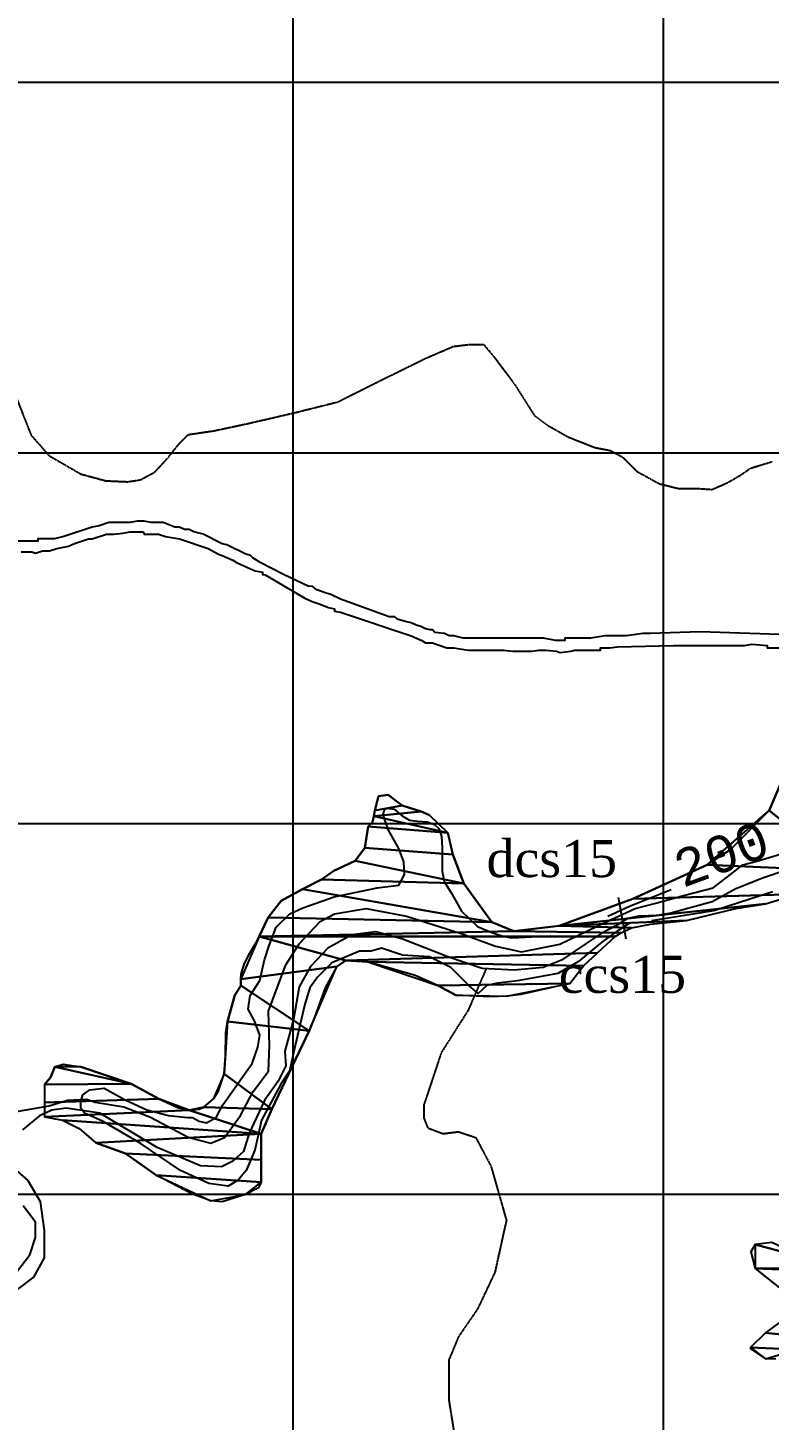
# Model space of a CAD drawing. Extents: x 19272750 to 38563660, y 1412748 to 2838873.
# Drawn here: x 19276285 to 19278286, y 1416390 to 1420147 of the extents above; entities that cross this region are included whole.
import ezdxf
from ezdxf.enums import TextEntityAlignment as Align

# ---------------------------------------------------------------- set-up
doc = ezdxf.new("R2010")
doc.units = 0
doc.header["$MEASUREMENT"] = 0
doc.linetypes.add('HIDDEN', pattern=[0.375, 0.25, -0.125])
for name, color, linetype in [('-1', 7, 'CONTINUOUS'), ('-41', 7, 'CONTINUOUS'), ('-5', 7, 'CONTINUOUS'), ('-51', 7, 'CONTINUOUS'), ('-52', 7, 'CONTINUOUS'), ('1', 7, 'CONTINUOUS'), ('41', 7, 'CONTINUOUS'), ('5', 7, 'CONTINUOUS'), ('50', 7, 'CONTINUOUS'), ('51', 7, 'CONTINUOUS'), ('52', 7, 'CONTINUOUS')]:
    doc.layers.add(name, color=color, linetype=linetype)
doc.styles.add('MONOTXT', font='MONOTXT', dxfattribs={"height": 0.2})
doc.styles.get("Standard").update_dxf_attribs({"font": 'VNTIME.TTF'})

msp = doc.modelspace()

# ---------------------------------------------------------------- linework, layer by layer
at = {"layer": '-1', "color": 7, "linetype": 'CONTINUOUS'}
for p, q in [((19277000, 1433000), (19277000, 1413000)), ((19278000, 1433000), (19278000, 1415000)), ((19272750, 1420000), (19282250, 1420000)), ((19272750, 1419000), (19282250, 1419000)), ((19272750, 1418000), (19282250, 1418000)), ((19272750, 1417000), (19282250, 1417000))]:
    msp.add_line(p, q, dxfattribs=at)
at = {"layer": '-1', "color": 30, "linetype": 'CONTINUOUS'}
for points in [[(19277910.1, 1417732), (19277875.4, 1417709.6), (19277834.6, 1417679.8), (19277803.6, 1417654.9), (19277771.4, 1417627.6), (19277715.6, 1417595.4), (19277606.9, 1417575.4), (19277552.3, 1417568.9), (19277523.4, 1417562.5), (19277500.2, 1417540.8), (19277475.6, 1417562.9), (19277426.3, 1417610.9), (19277369, 1417639.8), (19277296.6, 1417645), (19277239.6, 1417663.1), (19277211.2, 1417655.4), (19277180.1, 1417655.4), (19277105.1, 1417624.2), (19277066.3, 1417585.3), (19277045.6, 1417556.8), (19277032.6, 1417512.7), (19277006.7, 1417401.1), (19276991.1, 1417331.5), (19276967.8, 1417296.5), (19276916, 1417199), (19276897.9, 1417118.4), (19276874.5, 1417063.2), (19276852.5, 1417037.2), (19276825.3, 1417021.6), (19276773.5, 1417028.1), (19276697.1, 1417063.2), (19276588.3, 1417137.3), (19276488.6, 1417195.7), (19276438, 1417218.5), (19276427.7, 1417231.5), (19276427.7, 1417249.7), (19276432.9, 1417267.9), (19276452.3, 1417280.9), (19276491.1, 1417286.1), (19276549.4, 1417253.6), (19276606.4, 1417227.6), (19276664.7, 1417212), (19276716.5, 1417206.8), (19276729.5, 1417206.8), (19276747.6, 1417196.4), (19276767, 1417192.5), (19276792.9, 1417206.8), (19276811.1, 1417240.6), (19276839.6, 1417280.9), (19276869.4, 1417323.8), (19276890.1, 1417352.3), (19276905.6, 1417395.9), (19276910.8, 1417428.4), (19276896.6, 1417467.4), (19276879.7, 1417498.5), (19276884.9, 1417536.2), (19276910.8, 1417576.5), (19276923.8, 1417631.7), (19276936.7, 1417670.7), (19276954.9, 1417720.1), (19276992.4, 1417756.5), (19277027.4, 1417772.1), (19277111.6, 1417802), (19277228.2, 1417826), (19277286.4, 1417833.8), (19277302, 1417862.4), (19277299.4, 1417896.2), (19277286.4, 1417932.6), (19277257.9, 1417983.3), (19277243.7, 1418023.6), (19277246.3, 1418034.6), (19277254.1, 1418041.1), (19277273.5, 1418038.5), (19277295.5, 1418020.3), (19277314.9, 1418008.6), (19277337, 1418006), (19277362.9, 1418004.7), (19277382.3, 1417996.9), (19277393.9, 1417986.5), (19277401.7, 1417964.4), (19277403, 1417934.5), (19277403, 1417899.4), (19277403, 1417870.9), (19277408.2, 1417843.6), (19277428.9, 1417809.8), (19277455.4, 1417763), (19277498.7, 1417722.1), (19277537.2, 1417705.9), (19277566.9, 1417696), (19277591.7, 1417691.6), (19277697, 1417697.2)], [(19277850.6, 1417749.4), (19277908.9, 1417776.7), (19278021.7, 1417821.4)], [(19278295.5, 1417815.8), (19278233.6, 1417795.9), (19278136.9, 1417764.3), (19277968.4, 1417737)]]:
    msp.add_lwpolyline(points, dxfattribs=at)
at = {"layer": '-41', "color": 3, "linetype": 'CONTINUOUS'}
msp.add_line((19277878.6, 1417801.3), (19277899.4, 1417689), dxfattribs=at)
at = {"layer": '-5', "color": 7, "linetype": 'CONTINUOUS'}
for points in [[(19278341.2, 1418509.1), (19278100.1, 1418516.9), (19277964.6, 1418512.4), (19277945.2, 1418512.4), (19277919.7, 1418509.2), (19277900.6, 1418506.1), (19277843.1, 1418506.1), (19277804.9, 1418499.7), (19277734.7, 1418499.7), (19277734.7, 1418493.3), (19277709.1, 1418493.3), (19277677.2, 1418499.7), (19277460.3, 1418499.7), (19277434.8, 1418506.1), (19277422, 1418506.1), (19277409.2, 1418512.4), (19277383.8, 1418515.6), (19277377.3, 1418522), (19277370.9, 1418522), (19277358.2, 1418525.2), (19277345.4, 1418531.6), (19277332.7, 1418534.8), (19277319.9, 1418541.1), (19277307.2, 1418544.3), (19277284.9, 1418550.7), (19277275.2, 1418557.1), (19277259.8, 1418557.2), (19277128.5, 1418604.9), (19277103, 1418617.7), (19277090.2, 1418620.9), (19277064.7, 1418630.5), (19277051.9, 1418640.1), (19277043.5, 1418639), (19276975.3, 1418671.9), (19276911.6, 1418703.9), (19276892.4, 1418716.6), (19276886, 1418723), (19276873.2, 1418726.2), (19276822.2, 1418751.7), (19276809.4, 1418754.9), (19276758.4, 1418780.4), (19276732.9, 1418786.8), (19276720.1, 1418793.2), (19276707.4, 1418793.2), (19276694.6, 1418799.6), (19276681.8, 1418799.6), (19276649.9, 1418812.3), (19276618, 1418812.3), (19276598.9, 1418815.5), (19276579.7, 1418815.5), (19276560.6, 1418812.3), (19276503.2, 1418812.3), (19276477.7, 1418802.8), (19276458.5, 1418799.6), (19276381.9, 1418774), (19276356.4, 1418767.7), (19276311.8, 1418767.7), (19276311.7, 1418761.3), (19276228.8, 1418761.3)], [(19276267, 1418732.6), (19276295.8, 1418732.6), (19276305.4, 1418729.4), (19276324.5, 1418735.8), (19276343.6, 1418735.8), (19276362.8, 1418742.1), (19276394.6, 1418748.5), (19276410.9, 1418755), (19276448.9, 1418767.7), (19276458.5, 1418767.7), (19276496.8, 1418780.4), (19276516, 1418780.4), (19276541.4, 1418783.6), (19276560.6, 1418786.8), (19276595.7, 1418786.8), (19276598.9, 1418780.4), (19276637.2, 1418780.4), (19276656.3, 1418774.1), (19276694.6, 1418767.7), (19276771.2, 1418742.1), (19276799.9, 1418726.2), (19276809.4, 1418723), (19276838.1, 1418710.3), (19276847.8, 1418703.8), (19276876.4, 1418691.1), (19276892.4, 1418684.7), (19276898.8, 1418681.5), (19276917.9, 1418678.3), (19276917.9, 1418671.9), (19276925.9, 1418670.5), (19277032.6, 1418608.2), (19277051.9, 1418598.6), (19277070.9, 1418592.3), (19277096.5, 1418582.6), (19277112.5, 1418579.4), (19277112.6, 1418573.1), (19277128.5, 1418569.9), (19277319.7, 1418506.1), (19277348.6, 1418493.3), (19277358.2, 1418486.9), (19277377.4, 1418486.9), (19277415.6, 1418474.2), (19277434.8, 1418474.1), (19277473, 1418467.8), (19277568.8, 1418467.8), (19277594.2, 1418464.6), (19277645.4, 1418464.6), (19277664.4, 1418467.8), (19277683.7, 1418467.8), (19277712.3, 1418464.6), (19277721.9, 1418461.4), (19277750.6, 1418464.6), (19277760.2, 1418467.8), (19277830.4, 1418467.8), (19277830.4, 1418474.1), (19277855.9, 1418474.2), (19277876.4, 1418476.8), (19278028, 1418480.5), (19278219.6, 1418480.5), (19278238.8, 1418483.7), (19278280.2, 1418480.5), (19278280.2, 1418474.2), (19278487.6, 1418474.1)]]:
    msp.add_lwpolyline(points, dxfattribs=at)
at = {"layer": '-51', "color": 4, "linetype": 'HIDDEN'}
for points in [[(19276254.6, 1419146.7), (19276293.4, 1419048), (19276342.6, 1418992.1), (19276428.1, 1418942.8), (19276495.4, 1418924.6), (19276554.9, 1418922), (19276588.6, 1418927.2), (19276627.4, 1418948), (19276661.1, 1418984.4), (19276692.2, 1419023.3), (19276718.1, 1419049.3), (19276788, 1419059.7), (19276873.4, 1419077.9), (19277008.1, 1419109.1), (19277122, 1419137.6), (19277233.3, 1419193.5), (19277360.2, 1419255.8), (19277432.7, 1419287), (19277474.1, 1419292.2), (19277515.5, 1419292.2), (19277541.4, 1419261), (19277598.4, 1419185.7), (19277652.7, 1419099.9), (19277683.8, 1419076.6), (19277743.4, 1419042.8), (19277815.9, 1419014.2), (19277857.3, 1419006.4), (19277890.9, 1418988.2), (19277929.8, 1418949.3), (19277989.3, 1418916.8), (19278041.1, 1418903.8), (19278092.9, 1418903.8), (19278131.7, 1418901.2), (19278173.2, 1418919.4), (19278209.4, 1418940.2), (19278235.3, 1418958.4), (19278269, 1418968.8), (19278294.9, 1418976.6)], [(19277521.3, 1417606.6), (19277473.1, 1417495.4), (19277400.6, 1417381.2), (19277354, 1417240.9), (19277354, 1417204.5), (19277364.3, 1417178.6), (19277405.7, 1417163), (19277447.2, 1417168.2), (19277493.8, 1417152.6), (19277535.2, 1417074.6), (19277576.6, 1416929.2), (19277545.5, 1416788.9), (19277498.9, 1416690.2), (19277447.2, 1416614.9), (19277421.3, 1416552.6), (19277421.3, 1416443.5), (19277447.2, 1416282.4)]]:
    msp.add_lwpolyline(points, dxfattribs=at)
at = {"layer": '-51', "color": 4, "linetype": 'CONTINUOUS'}
for points in [[(19276253.8, 1417222.6), (19276342.7, 1417238.2), (19276392.2, 1417253.1), (19276444.3, 1417255.6), (19276466.6, 1417248.1), (19276543.6, 1417235.6), (19276616, 1417207.1), (19276719.5, 1417152.5), (19276779.1, 1417137), (19276815.3, 1417152.5), (19276859.3, 1417212.2), (19276892.9, 1417277.1), (19276934.3, 1417331.7), (19276936.9, 1417400.4), (19276934.3, 1417493.9), (19276957.6, 1417556.2), (19276980.9, 1417618.5), (19277017.1, 1417675.6), (19277074, 1417735.3), (19277112.8, 1417756.1), (19277198.2, 1417770.4), (19277306.9, 1417749.6), (19277454.4, 1417702.9), (19277547.5, 1417669.1), (19277617.4, 1417653.6), (19277720.9, 1417674.3), (19277845.7, 1417734.5), (19277923.8, 1417770.5), (19277979.6, 1417784.7), (19278054.7, 1417805.4), (19278134.9, 1417826.2), (19278181.5, 1417862.6), (19278215.1, 1417888.5), (19278256.5, 1417898.9), (19278316, 1417917.1)], [(19278337.6, 1417875.4), (19278270.7, 1417853.1), (19278196.4, 1417823.3), (19278132, 1417788.5), (19278020.4, 1417758), (19277983.3, 1417751.8), (19277933.7, 1417749.4), (19277903.9, 1417743.2), (19277874.2, 1417724.5), (19277832.1, 1417703.4), (19277792.4, 1417676.1), (19277725.5, 1417630.7), (19277676, 1417610.9), (19277597.9, 1417604), (19277511.3, 1417608.7), (19277418.2, 1417639.8), (19277294, 1417689.1), (19277224.1, 1417707.2)], [(19277224.1, 1417707.2), (19277159.4, 1417699.4), (19277094.7, 1417663.1), (19277048.1, 1417613.9), (19277017.1, 1417559.4), (19277001.6, 1417471.2), (19276978.3, 1417385.6), (19276980.9, 1417345.9), (19276960.2, 1417304.4), (19276923.9, 1417252.5), (19276903.2, 1417208.4), (19276882.6, 1417164.2), (19276867, 1417114.9), (19276838.6, 1417088.9), (19276807.5, 1417073.4), (19276750.6, 1417076), (19276634.1, 1417125.3), (19276478.9, 1417218.7), (19276431.9, 1417225.8), (19276388.3, 1417231.7), (19276349.5, 1417226.5), (19276315.9, 1417210.9), (19276270.8, 1417173.6)], [(19276248.6, 1417068.2), (19276284.8, 1417037), (19276318.5, 1416979.9), (19276328.8, 1416902), (19276328.8, 1416828), (19276300.4, 1416776.1), (19276256.4, 1416742.4)], [(19276256.4, 1416791.7), (19276290, 1416835.8), (19276305.5, 1416882.6), (19276305.5, 1416924.1), (19276271.9, 1416968.2)]]:
    msp.add_lwpolyline(points, dxfattribs=at)
at = {"layer": '-52', "color": 4, "linetype": 'CONTINUOUS'}
for points in [[(19276933.2, 1417745.8), (19276968.5, 1417790.9), (19277026.2, 1417823), (19277077.5, 1417848.7), (19277111, 1417872.4), (19277168.2, 1417898.9), (19277194.6, 1417934.2), (19277203.4, 1417991.6), (19277215.5, 1418003.1), (19277218.7, 1418019.2), (19277221.9, 1418035.2), (19277231.5, 1418073.8)], [(19277747.8, 1417568), (19277785, 1417615.8), (19277822.2, 1417650.6), (19277870.5, 1417694.7), (19277886.6, 1417704.7), (19277913.9, 1417718.3), (19277965.9, 1417728.3), (19278062.6, 1417738.2), (19278196.4, 1417770.5), (19278275.7, 1417783.5), (19278361.3, 1417809.1), (19278496.3, 1417875.4), (19278556.4, 1417938.8), (19278598.1, 1418004.7), (19278629.9, 1418035.7)], [(19276859.4, 1417562.5), (19276859.4, 1417579.5), (19276860.6, 1417593.3), (19276868.6, 1417619.7), (19276881.4, 1417645.2), (19276900.9, 1417678.5), (19276909.6, 1417695.3), (19276933.2, 1417745.8)], [(19277440, 1417536.8), (19277391.9, 1417562.5), (19277330.8, 1417589.5), (19277202.6, 1417626.8), (19277143, 1417630), (19277119.2, 1417614), (19277087.6, 1417556.6), (19277059.5, 1417478.9), (19277043.8, 1417440.6), (19276943.5, 1417229.2), (19276914.6, 1417162.6), (19276914.6, 1417092.2), (19276914.6, 1417031.9), (19276907.4, 1417017.2), (19276872, 1416999.2), (19276809.5, 1416979.3), (19276779.2, 1416981.6), (19276729, 1416999.8), (19276631.6, 1417051.2), (19276548.2, 1417109.1), (19276468, 1417138)], [(19277747.8, 1417568), (19277691.3, 1417555.1), (19277615.9, 1417538.6), (19277578, 1417533.6), (19277532.2, 1417532.4), (19277440, 1417536.8)], [(19276330.1, 1417295.6), (19276346.1, 1417314.9), (19276357.8, 1417343), (19276380.4, 1417350.9), (19276428.1, 1417343), (19276563.5, 1417297.7), (19276638.1, 1417257), (19276691.9, 1417233.1), (19276720.1, 1417226.8), (19276747.2, 1417229), (19276759.9, 1417234.5), (19276786.5, 1417258.2), (19276799.2, 1417278.7), (19276814.5, 1417324.5), (19276818.4, 1417372), (19276819, 1417435.2), (19276824.1, 1417466), (19276843.4, 1417536.8)], [(19276330.1, 1417295.6), (19276330.1, 1417247.4), (19276330.1, 1417208.8), (19276378.2, 1417199.1), (19276423.1, 1417176.6), (19276468, 1417138)], [(19278293.4, 1416869.4), (19278248.4, 1416864.3), (19278236.2, 1416844.5), (19278248.4, 1416799), (19278318.4, 1416743.8)], [(19278331, 1416665.9), (19278275.9, 1416625.8), (19278235.8, 1416585.6), (19278275.9, 1416555.4), (19278304.3, 1416556)]]:
    msp.add_lwpolyline(points, dxfattribs=at)
at = {"layer": '1', "color": 7, "linetype": 'CONTINUOUS'}
for p, q in [((19277000, 1433000), (19277000, 1413000)), ((19278000, 1433000), (19278000, 1415000)), ((19272750, 1420000), (19282250, 1420000)), ((19272750, 1419000), (19282250, 1419000)), ((19272750, 1418000), (19282250, 1418000)), ((19272750, 1417000), (19282250, 1417000))]:
    msp.add_line(p, q, dxfattribs=at)
at = {"layer": '1', "color": 30, "linetype": 'CONTINUOUS'}
for points in [[(19277910.1, 1417732), (19277875.4, 1417709.6), (19277834.6, 1417679.8), (19277803.6, 1417654.9), (19277771.4, 1417627.6), (19277715.6, 1417595.4), (19277606.9, 1417575.4), (19277552.3, 1417568.9), (19277523.4, 1417562.5), (19277500.2, 1417540.8), (19277475.6, 1417562.9), (19277426.3, 1417610.9), (19277369, 1417639.8), (19277296.6, 1417645), (19277239.6, 1417663.1), (19277211.2, 1417655.4), (19277180.1, 1417655.4), (19277105.1, 1417624.2), (19277066.3, 1417585.3), (19277045.6, 1417556.8), (19277032.6, 1417512.7), (19277006.7, 1417401.1), (19276991.1, 1417331.5), (19276967.8, 1417296.5), (19276916, 1417199), (19276897.9, 1417118.4), (19276874.5, 1417063.2), (19276852.5, 1417037.2), (19276825.3, 1417021.6), (19276773.5, 1417028.1), (19276697.1, 1417063.2), (19276588.3, 1417137.3), (19276488.6, 1417195.7), (19276438, 1417218.5), (19276427.7, 1417231.5), (19276427.7, 1417249.7), (19276432.9, 1417267.9), (19276452.3, 1417280.9), (19276491.1, 1417286.1), (19276549.4, 1417253.6), (19276606.4, 1417227.6), (19276664.7, 1417212), (19276716.5, 1417206.8), (19276729.5, 1417206.8), (19276747.6, 1417196.4), (19276767, 1417192.5), (19276792.9, 1417206.8), (19276811.1, 1417240.6), (19276839.6, 1417280.9), (19276869.4, 1417323.8), (19276890.1, 1417352.3), (19276905.6, 1417395.9), (19276910.8, 1417428.4), (19276896.6, 1417467.4), (19276879.7, 1417498.5), (19276884.9, 1417536.2), (19276910.8, 1417576.5), (19276923.8, 1417631.7), (19276936.7, 1417670.7), (19276954.9, 1417720.1), (19276992.4, 1417756.5), (19277027.4, 1417772.1), (19277111.6, 1417802), (19277228.2, 1417826), (19277286.4, 1417833.8), (19277302, 1417862.4), (19277299.4, 1417896.2), (19277286.4, 1417932.6), (19277257.9, 1417983.3), (19277243.7, 1418023.6), (19277246.3, 1418034.6), (19277254.1, 1418041.1), (19277273.5, 1418038.5), (19277295.5, 1418020.3), (19277314.9, 1418008.6), (19277337, 1418006), (19277362.9, 1418004.7), (19277382.3, 1417996.9), (19277393.9, 1417986.5), (19277401.7, 1417964.4), (19277403, 1417934.5), (19277403, 1417899.4), (19277403, 1417870.9), (19277408.2, 1417843.6), (19277428.9, 1417809.8), (19277455.4, 1417763), (19277498.7, 1417722.1), (19277537.2, 1417705.9), (19277566.9, 1417696), (19277591.7, 1417691.6), (19277697, 1417697.2)], [(19277850.6, 1417749.4), (19277908.9, 1417776.7), (19278021.7, 1417821.4)], [(19278295.5, 1417815.8), (19278233.6, 1417795.9), (19278136.9, 1417764.3), (19277968.4, 1417737)]]:
    msp.add_lwpolyline(points, dxfattribs=at)
at = {"layer": '41', "color": 3, "linetype": 'CONTINUOUS'}
msp.add_line((19277878.6, 1417801.3), (19277899.4, 1417689), dxfattribs=at)
at = {"layer": '5', "color": 7, "linetype": 'CONTINUOUS'}
for points in [[(19278341.2, 1418509.1), (19278100.1, 1418516.9), (19277964.6, 1418512.4), (19277945.2, 1418512.4), (19277919.7, 1418509.2), (19277900.6, 1418506.1), (19277843.1, 1418506.1), (19277804.9, 1418499.7), (19277734.7, 1418499.7), (19277734.7, 1418493.3), (19277709.1, 1418493.3), (19277677.2, 1418499.7), (19277460.3, 1418499.7), (19277434.8, 1418506.1), (19277422, 1418506.1), (19277409.2, 1418512.4), (19277383.8, 1418515.6), (19277377.3, 1418522), (19277370.9, 1418522), (19277358.2, 1418525.2), (19277345.4, 1418531.6), (19277332.7, 1418534.8), (19277319.9, 1418541.1), (19277307.2, 1418544.3), (19277284.9, 1418550.7), (19277275.2, 1418557.1), (19277259.8, 1418557.2), (19277128.5, 1418604.9), (19277103, 1418617.7), (19277090.2, 1418620.9), (19277064.7, 1418630.5), (19277051.9, 1418640.1), (19277043.5, 1418639), (19276975.3, 1418671.9), (19276911.6, 1418703.9), (19276892.4, 1418716.6), (19276886, 1418723), (19276873.2, 1418726.2), (19276822.2, 1418751.7), (19276809.4, 1418754.9), (19276758.4, 1418780.4), (19276732.9, 1418786.8), (19276720.1, 1418793.2), (19276707.4, 1418793.2), (19276694.6, 1418799.6), (19276681.8, 1418799.6), (19276649.9, 1418812.3), (19276618, 1418812.3), (19276598.9, 1418815.5), (19276579.7, 1418815.5), (19276560.6, 1418812.3), (19276503.2, 1418812.3), (19276477.7, 1418802.8), (19276458.5, 1418799.6), (19276381.9, 1418774), (19276356.4, 1418767.7), (19276311.8, 1418767.7), (19276311.7, 1418761.3), (19276228.8, 1418761.3)], [(19276267, 1418732.6), (19276295.8, 1418732.6), (19276305.4, 1418729.4), (19276324.5, 1418735.8), (19276343.6, 1418735.8), (19276362.8, 1418742.1), (19276394.6, 1418748.5), (19276410.9, 1418755), (19276448.9, 1418767.7), (19276458.5, 1418767.7), (19276496.8, 1418780.4), (19276516, 1418780.4), (19276541.4, 1418783.6), (19276560.6, 1418786.8), (19276595.7, 1418786.8), (19276598.9, 1418780.4), (19276637.2, 1418780.4), (19276656.3, 1418774.1), (19276694.6, 1418767.7), (19276771.2, 1418742.1), (19276799.9, 1418726.2), (19276809.4, 1418723), (19276838.1, 1418710.3), (19276847.8, 1418703.8), (19276876.4, 1418691.1), (19276892.4, 1418684.7), (19276898.8, 1418681.5), (19276917.9, 1418678.3), (19276917.9, 1418671.9), (19276925.9, 1418670.5), (19277032.6, 1418608.2), (19277051.9, 1418598.6), (19277070.9, 1418592.3), (19277096.5, 1418582.6), (19277112.5, 1418579.4), (19277112.6, 1418573.1), (19277128.5, 1418569.9), (19277319.7, 1418506.1), (19277348.6, 1418493.3), (19277358.2, 1418486.9), (19277377.4, 1418486.9), (19277415.6, 1418474.2), (19277434.8, 1418474.1), (19277473, 1418467.8), (19277568.8, 1418467.8), (19277594.2, 1418464.6), (19277645.4, 1418464.6), (19277664.4, 1418467.8), (19277683.7, 1418467.8), (19277712.3, 1418464.6), (19277721.9, 1418461.4), (19277750.6, 1418464.6), (19277760.2, 1418467.8), (19277830.4, 1418467.8), (19277830.4, 1418474.1), (19277855.9, 1418474.2), (19277876.4, 1418476.8), (19278028, 1418480.5), (19278219.6, 1418480.5), (19278238.8, 1418483.7), (19278280.2, 1418480.5), (19278280.2, 1418474.2), (19278487.6, 1418474.1)]]:
    msp.add_lwpolyline(points, dxfattribs=at)
at = {"layer": '51', "color": 4, "linetype": 'HIDDEN'}
for points in [[(19276254.6, 1419146.7), (19276293.4, 1419048), (19276342.6, 1418992.1), (19276428.1, 1418942.8), (19276495.4, 1418924.6), (19276554.9, 1418922), (19276588.6, 1418927.2), (19276627.4, 1418948), (19276661.1, 1418984.4), (19276692.2, 1419023.3), (19276718.1, 1419049.3), (19276788, 1419059.7), (19276873.4, 1419077.9), (19277008.1, 1419109.1), (19277122, 1419137.6), (19277233.3, 1419193.5), (19277360.2, 1419255.8), (19277432.7, 1419287), (19277474.1, 1419292.2), (19277515.5, 1419292.2), (19277541.4, 1419261), (19277598.4, 1419185.7), (19277652.7, 1419099.9), (19277683.8, 1419076.6), (19277743.4, 1419042.8), (19277815.9, 1419014.2), (19277857.3, 1419006.4), (19277890.9, 1418988.2), (19277929.8, 1418949.3), (19277989.3, 1418916.8), (19278041.1, 1418903.8), (19278092.9, 1418903.8), (19278131.7, 1418901.2), (19278173.2, 1418919.4), (19278209.4, 1418940.2), (19278235.3, 1418958.4), (19278269, 1418968.8), (19278294.9, 1418976.6)], [(19277521.3, 1417606.6), (19277473.1, 1417495.4), (19277400.6, 1417381.2), (19277354, 1417240.9), (19277354, 1417204.5), (19277364.3, 1417178.6), (19277405.7, 1417163), (19277447.2, 1417168.2), (19277493.8, 1417152.6), (19277535.2, 1417074.6), (19277576.6, 1416929.2), (19277545.5, 1416788.9), (19277498.9, 1416690.2), (19277447.2, 1416614.9), (19277421.3, 1416552.6), (19277421.3, 1416443.5), (19277447.2, 1416282.4)]]:
    msp.add_lwpolyline(points, dxfattribs=at)
at = {"layer": '51', "color": 4, "linetype": 'CONTINUOUS'}
for points in [[(19276253.8, 1417222.6), (19276342.7, 1417238.2), (19276392.2, 1417253.1), (19276444.3, 1417255.6), (19276466.6, 1417248.1), (19276543.6, 1417235.6), (19276616, 1417207.1), (19276719.5, 1417152.5), (19276779.1, 1417137), (19276815.3, 1417152.5), (19276859.3, 1417212.2), (19276892.9, 1417277.1), (19276934.3, 1417331.7), (19276936.9, 1417400.4), (19276934.3, 1417493.9), (19276957.6, 1417556.2), (19276980.9, 1417618.5), (19277017.1, 1417675.6), (19277074, 1417735.3), (19277112.8, 1417756.1), (19277198.2, 1417770.4), (19277306.9, 1417749.6), (19277454.4, 1417702.9), (19277547.5, 1417669.1), (19277617.4, 1417653.6), (19277720.9, 1417674.3), (19277845.7, 1417734.5), (19277923.8, 1417770.5), (19277979.6, 1417784.7), (19278054.7, 1417805.4), (19278134.9, 1417826.2), (19278181.5, 1417862.6), (19278215.1, 1417888.5), (19278256.5, 1417898.9), (19278316, 1417917.1)], [(19278337.6, 1417875.4), (19278270.7, 1417853.1), (19278196.4, 1417823.3), (19278132, 1417788.5), (19278020.4, 1417758), (19277983.3, 1417751.8), (19277933.7, 1417749.4), (19277903.9, 1417743.2), (19277874.2, 1417724.5), (19277832.1, 1417703.4), (19277792.4, 1417676.1), (19277725.5, 1417630.7), (19277676, 1417610.9), (19277597.9, 1417604), (19277511.3, 1417608.7), (19277418.2, 1417639.8), (19277294, 1417689.1), (19277224.1, 1417707.2)], [(19277224.1, 1417707.2), (19277159.4, 1417699.4), (19277094.7, 1417663.1), (19277048.1, 1417613.9), (19277017.1, 1417559.4), (19277001.6, 1417471.2), (19276978.3, 1417385.6), (19276980.9, 1417345.9), (19276960.2, 1417304.4), (19276923.9, 1417252.5), (19276903.2, 1417208.4), (19276882.6, 1417164.2), (19276867, 1417114.9), (19276838.6, 1417088.9), (19276807.5, 1417073.4), (19276750.6, 1417076), (19276634.1, 1417125.3), (19276478.9, 1417218.7), (19276431.9, 1417225.8), (19276388.3, 1417231.7), (19276349.5, 1417226.5), (19276315.9, 1417210.9), (19276270.8, 1417173.6)], [(19276248.6, 1417068.2), (19276284.8, 1417037), (19276318.5, 1416979.9), (19276328.8, 1416902), (19276328.8, 1416828), (19276300.4, 1416776.1), (19276256.4, 1416742.4)], [(19276256.4, 1416791.7), (19276290, 1416835.8), (19276305.5, 1416882.6), (19276305.5, 1416924.1), (19276271.9, 1416968.2)]]:
    msp.add_lwpolyline(points, dxfattribs=at)
at = {"layer": '52', "color": 4, "linetype": 'CONTINUOUS'}
for points in [[(19277231.5, 1418073.8), (19277257.2, 1418077.1), (19277295.7, 1418048.1), (19277347, 1418032), (19277369.5, 1418022.4), (19277418.8, 1417974.6), (19277431.8, 1417915.8), (19277461.6, 1417837.6), (19277537.2, 1417733.2), (19277596.3, 1417709.4), (19277719.3, 1417723.3), (19277917.6, 1417796.6), (19278118.3, 1417888.5), (19278285.6, 1418034.5), (19278330.2, 1418138.8)], [(19276933.2, 1417745.8), (19276968.5, 1417790.9), (19277026.2, 1417823), (19277077.5, 1417848.7), (19277111, 1417872.4), (19277168.2, 1417898.9), (19277194.6, 1417934.2), (19277203.4, 1417991.6), (19277215.5, 1418003.1), (19277218.7, 1418019.2), (19277221.9, 1418035.2), (19277231.5, 1418073.8)], [(19277747.8, 1417568), (19277785, 1417615.8), (19277822.2, 1417650.6), (19277870.5, 1417694.7), (19277886.6, 1417704.7), (19277913.9, 1417718.3), (19277965.9, 1417728.3), (19278062.6, 1417738.2), (19278196.4, 1417770.5), (19278275.7, 1417783.5), (19278361.3, 1417809.1), (19278496.3, 1417875.4), (19278556.4, 1417938.8), (19278598.1, 1418004.7), (19278629.9, 1418035.7)], [(19276859.4, 1417562.5), (19276859.4, 1417579.5), (19276860.6, 1417593.3), (19276868.6, 1417619.7), (19276881.4, 1417645.2), (19276900.9, 1417678.5), (19276909.6, 1417695.3), (19276933.2, 1417745.8)], [(19277440, 1417536.8), (19277391.9, 1417562.5), (19277330.8, 1417589.5), (19277202.6, 1417626.8), (19277143, 1417630), (19277119.2, 1417614), (19277087.6, 1417556.6), (19277059.5, 1417478.9), (19277043.8, 1417440.6), (19276943.5, 1417229.2), (19276914.6, 1417162.6), (19276914.6, 1417092.2), (19276914.6, 1417031.9), (19276907.4, 1417017.2), (19276872, 1416999.2), (19276809.5, 1416979.3), (19276779.2, 1416981.6), (19276729, 1416999.8), (19276631.6, 1417051.2), (19276548.2, 1417109.1), (19276468, 1417138)], [(19277747.8, 1417568), (19277691.3, 1417555.1), (19277615.9, 1417538.6), (19277578, 1417533.6), (19277532.2, 1417532.4), (19277440, 1417536.8)], [(19276330.1, 1417295.6), (19276346.1, 1417314.9), (19276357.8, 1417343), (19276380.4, 1417350.9), (19276428.1, 1417343), (19276563.5, 1417297.7), (19276638.1, 1417257), (19276691.9, 1417233.1), (19276720.1, 1417226.8), (19276747.2, 1417229), (19276759.9, 1417234.5), (19276786.5, 1417258.2), (19276799.2, 1417278.7), (19276814.5, 1417324.5), (19276818.4, 1417372), (19276819, 1417435.2), (19276824.1, 1417466), (19276843.4, 1417536.8)], [(19276330.1, 1417295.6), (19276330.1, 1417247.4), (19276330.1, 1417208.8), (19276378.2, 1417199.1), (19276423.1, 1417176.6), (19276468, 1417138)], [(19278293.4, 1416869.4), (19278248.4, 1416864.3), (19278236.2, 1416844.5), (19278248.4, 1416799), (19278318.4, 1416743.8)], [(19278331, 1416665.9), (19278275.9, 1416625.8), (19278235.8, 1416585.6), (19278275.9, 1416555.4), (19278304.3, 1416556)]]:
    msp.add_lwpolyline(points, dxfattribs=at)

# ---------------------------------------------------------------- texts
at = {"layer": '-1', "color": 30, "linetype": 'CONTINUOUS', "style": 'MONOTXT'}
msp.add_text('200', height=100, rotation=20.4314, dxfattribs=at).set_placement((19278156.8, 1417917.7), align=Align.MIDDLE)
at = {"layer": '-41', "color": 3, "linetype": 'CONTINUOUS'}
for s, p in [('dcs15', (19277699.2, 1417907.5)), ('ccs15', (19277889.8, 1417592.5))]:
    msp.add_text(s, height=100, dxfattribs=at).set_placement(p, align=Align.MIDDLE)
at = {"layer": '1', "color": 30, "linetype": 'CONTINUOUS', "style": 'MONOTXT'}
msp.add_text('200', height=100, rotation=20.4314, dxfattribs=at).set_placement((19278156.8, 1417917.7), align=Align.MIDDLE)
at = {"layer": '41', "color": 3, "linetype": 'CONTINUOUS'}
for s, p in [('dcs15', (19277699.2, 1417907.5)), ('ccs15', (19277889.8, 1417592.5))]:
    msp.add_text(s, height=100, dxfattribs=at).set_placement(p, align=Align.MIDDLE)

# ---------------------------------------------------------------- meshes
at = {"layer": '50', "color": 134, "linetype": 'CONTINUOUS'}
mesh = msp.add_polyface(dxfattribs=at)
corners = [(19276852.8, 1423634.6), (19276707.3, 1423639.6), (19276983.3, 1423493.7), (19276612, 1423584.3), (19276270.8, 1423564.1), (19276228.2, 1423395.5), (19276526.7, 1423599.4), (19276356.1, 1423659.8), (19279253.5, 1423603.2), (19278759.2, 1423751.4), (19278655.4, 1423760.9), (19278429.1, 1423874.3), (19279612.8, 1422968), (19276694.8, 1423043.1), (19276835.3, 1422831.8), (19279542.7, 1422837.4), (19279487.6, 1422770.9), (19278558.7, 1422829.2), (19279438, 1422751.1), (19278634, 1422733.6), (19278858.1, 1422721.2), (19279333.9, 1422686.5), (19278912.7, 1422637.2), (19279219.9, 1422656.6), (19279200.7, 1422628.5), (19278902.7, 1422457.9), (19279180.3, 1422537.4), (19279200.1, 1422438), (19278863, 1422338.6), (19279338.9, 1422298.9), (19278882.9, 1422125), (19278781.9, 1421955.6), (19275814.3, 1422023.9), (19275643.7, 1422049.1), (19278488.5, 1422814.1), (19276835.3, 1422721), (19278508.6, 1422572.5), (19277041, 1422670.7), (19277031, 1422610.2), (19277181.5, 1422519.7), (19277025.9, 1422519.7), (19278543.6, 1422422.1), (19278363.1, 1422502.1), (19278448.3, 1422351.1), (19278523.6, 1422346), (19278322.9, 1422502.1), (19277226.6, 1422439.1), (19278252.7, 1422416.5), (19277861.3, 1422431.6), (19278167.4, 1422315.8), (19277886.4, 1422341), (19278142.3, 1422200.1), (19277926.6, 1422139.7), (19278132.2, 1422039), (19278021.9, 1421998.7), (19277399.7, 1422421.5), (19277322, 1422363.6), (19277231.6, 1422328.4), (19277266.8, 1422288.1), (19277231.6, 1422283.1), (19277730.9, 1422325.9), (19277475, 1422396.4), (19277590.4, 1422270.5), (19274943.8, 1423028.1), (19274813.3, 1423048.2), (19274843.4, 1422932.4), (19274883.6, 1422877.1), (19274838.4, 1422821.7), (19274768.2, 1422862), (19274732.1, 1422825.6), (19274775.7, 1422758.8), (19274853.5, 1422695.9), (19274835.9, 1422582.6), (19274963.9, 1422519.7), (19275054.2, 1422388.9), (19274906.2, 1422482), (19275079.2, 1422202.6), (19274991.4, 1422331), (19275154.5, 1422142.2), (19274991.4, 1422195.1), (19275295, 1422112), (19274931.2, 1422119.6), (19274986.4, 1422079.3), (19278022.9, 1423816.9), (19277387.4, 1423802.2), (19278117.8, 1423779.8), (19277383.5, 1423757.2), (19278193.3, 1423742), (19277383.4, 1423756.2), (19277338.9, 1423598.2), (19279269.9, 1423548.1), (19277163.9, 1423448.4), (19279309.9, 1423437.6), (19277080.2, 1423432.6), (19279329.9, 1423372.3), (19279380, 1423286.9), (19276132.9, 1423259.6), (19279445.1, 1423231.7), (19275987.4, 1423179.1), (19279490.1, 1423111.1), (19275912.1, 1423138.8), (19279547.7, 1423093.6), (19276619.6, 1422992.8), (19275957.3, 1423018), (19276474.1, 1422987.8), (19275927.2, 1422892.2), (19276358.6, 1422801.6), (19275729, 1422763.8), (19276343.6, 1422710.9), (19275754.1, 1422708.5), (19276328.6, 1422620.4), (19275844.4, 1422638), (19276388.8, 1422519.7), (19275849.4, 1422572.6), (19276398.8, 1422464.3), (19275834.4, 1422492), (19276343.6, 1422393.9), (19275914.6, 1422416.5), (19276303.5, 1422283.1), (19275914.6, 1422371.2), (19275869.5, 1422260.5), (19276338.6, 1422162.3), (19275969.8, 1422180), (19276353.6, 1422026.4), (19276025, 1422074.3), (19276418.9, 1421900.6), (19275989.9, 1422018.9), (19275628.6, 1421948.4), (19275598.5, 1421767.2), (19275929.7, 1421777.3), (19275824.3, 1421742), (19275518.3, 1421616.2), (19275769.1, 1421636.3), (19276489.1, 1421679.1), (19276170.5, 1421747.1), (19276306, 1421696.7), (19276579.4, 1421583.5), (19276406.3, 1421591), (19276677.2, 1421570.9), (19276476.6, 1421510.5), (19276707.4, 1421520.6), (19276712.4, 1421460.2), (19276561.9, 1421460.2), (19276772.6, 1421389.7), (19276677.2, 1421414.9), (19276859.8, 1421325.8), (19276774.9, 1421297.5), (19275227.3, 1420906.5), (19274911.2, 1420846.1), (19275071.7, 1420836.1), (19274856, 1420750.5), (19274943.2, 1420642.3), (19274775.7, 1420629.7), (19274843.4, 1420556.7), (19274549.9, 1420534.1), (19274768.2, 1420511.4), (19274459.6, 1420408.2), (19274687.9, 1420365.4), (19274582.6, 1420300), (19274334.2, 1420201.9), (19274572.5, 1420199.3), (19274223.8, 1420066), (19274412, 1420048.3), (19274168.6, 1419970.3), (19274311.6, 1419962.8), (19274083.3, 1419879.7), (19274198.7, 1419824.4), (19274033.2, 1419769), (19275398.7, 1421994.5), (19275103.3, 1422084.2), (19275222.2, 1422013.9), (19275400.4, 1421991.2), (19275237.3, 1421908.2), (19275425.4, 1421890.6), (19275229.8, 1421805), (19275387.8, 1421757.2), (19275229.8, 1421804.9), (19275347.7, 1421651.5), (19275209.7, 1421613.7), (19275377.8, 1421596.1), (19275209.7, 1421612.4), (19275789.2, 1421596.1), (19275249.8, 1421482.8), (19275683.8, 1421560.9), (19275593.5, 1421404.9), (19275310.1, 1421346.9), (19275653.7, 1421284), (19275633.7, 1421117.9), (19275335.1, 1421211), (19275608.6, 1420982), (19275254.9, 1421090.2), (19275412.9, 1420992.1), (19275154.5, 1420994.6), (19276423.9, 1421804.9), (19277796.1, 1422421.5), (19276970.8, 1422700.9), (19279408.3, 1422731.2), (19279592.8, 1423043.3), (19278344.2, 1423751.4), (19276326, 1423584.3), (19275894.6, 1421978.6), (19276767.6, 1421565.9), (19277560.3, 1422341), (19277231.8, 1422282.2), (19277126.3, 1422489.5), (19277066.1, 1422434.1), (19277031, 1422610.3), (19276887.9, 1422674.9), (19276885.5, 1422675.7), (19276815.2, 1422992.8), (19276544.3, 1422987.8), (19276393.8, 1422907.2), (19276752.5, 1421596.1), (19276852.9, 1421268.9), (19276174.5, 1421746.1), (19275769.2, 1421636.5), (19275754.1, 1421560.9), (19275618.6, 1421525.6), (19275593.5, 1421404.8), (19275578.5, 1420911.6), (19275513.2, 1420956.9), (19274939.2, 1420638.4), (19274748.1, 1420456), (19274497.3, 1420123.8), (19274114.5, 1419736), (19274053.2, 1419740.7), (19274219.7, 1420060), (19274650.3, 1420569.3), (19275249.8, 1421482.8), (19275164.9, 1422062.1), (19274876.1, 1422023.9), (19274845.9, 1422064.2), (19274733.1, 1422781.4), (19274733.1, 1422826.7), (19274813.2, 1423046.1), (19274833.4, 1423103.6), (19274883.6, 1423113.6), (19274938.8, 1422937.5), (19274853.5, 1422695.9), (19275628.6, 1421948.3), (19275703.9, 1422079.3), (19275874.5, 1422325.9), (19275796.7, 1422816.7), (19276238.2, 1423541.5), (19276416.3, 1423674.9), (19276777.6, 1423649.7), (19277923.8, 1423908), (19278476.2, 1423912.1), (19278570.6, 1423912.1), (19278881.8, 1423760.9), (19278973.1, 1423790.6), (19279590.8, 1423046.9), (19279597.8, 1422912.7), (19279269.5, 1422671.6), (19279200.1, 1422626.8), (19279259.6, 1422348.6), (19279385.3, 1422260.8), (19278782, 1421955.9), (19278827.1, 1422051.6), (19278862.7, 1422336), (19278703.1, 1422702.4), (19278699.2, 1422703.4), (19278463.4, 1422728.6), (19278543.7, 1422421.5), (19278452, 1422346.3), (19278398.2, 1422436.6), (19278117.2, 1421913.2), (19277670.7, 1422260.5)]
mesh.append_faces([[corners[k] for k in face] for face in [(1, 0, 245), (7, 6, 244), (9, 8, 250, 249), (11, 10, 248, 247), (20, 19, 261, 260), (31, 30, 258, 257), (33, 32, 240), (39, 40, 205, 204), (44, 43, 264), (53, 54, 266), (58, 59, 203), (60, 62, 267), (64, 63, 236, 235), (82, 81, 231, 230), (84, 83, 246), (102, 104, 210), (145, 146, 213), (166, 167, 225, 224), (189, 191, 220, 219), (195, 35, 208, 207), (138, 201, 212)]], dxfattribs={"vtx0": -1, "color": 134})
mesh.append_faces([[corners[k] for k in face] for face in [(2, 5, 93), (12, 14, 15, 252), (21, 22, 23, 253), (24, 25, 26, 254), (27, 28, 29, 255), (29, 30, 31, 256), (34, 35, 36, 262), (41, 43, 44, 263), (63, 65, 66, 237), (71, 72, 73, 238), (101, 13, 197, 251), (104, 105, 106, 211), (130, 131, 132, 215), (151, 152, 153, 221), (155, 156, 157, 222), (160, 161, 162, 223), (181, 182, 183, 216), (183, 182, 184, 217), (184, 185, 186, 218)]], dxfattribs={"vtx0": -1, "vtx1": -1, "color": 134})
mesh.append_faces([[corners[k] for k in face] for face in [(15, 14, 17, 16), (18, 19, 20, 196), (45, 46, 48, 47), (92, 93, 5, 94), (99, 100, 13, 101), (125, 128, 129, 193)]], dxfattribs={"vtx0": -1, "vtx1": -1, "vtx2": -1, "color": 134})
mesh.append_faces([[corners[k] for k in face] for face in [(2, 3, 199, 4), (8, 9, 198, 87), (36, 35, 195, 37), (46, 55, 194, 48), (80, 81, 82, 169), (138, 139, 140, 201)]], dxfattribs={"vtx0": -1, "vtx1": -1, "vtx3": -1, "color": 134})
mesh.append_faces([[corners[k] for k in face] for face in [(0, 1, 3, 2), (6, 7, 199, 3), (10, 11, 198, 9), (13, 12, 197), (16, 17, 19, 18), (22, 21, 196, 20), (23, 22, 25, 24), (26, 25, 28, 27), (32, 33, 127, 200), (35, 34, 17, 14), (46, 45, 42, 39), (47, 48, 50, 49), (49, 50, 52, 51), (51, 52, 54, 53), (55, 46, 57, 56), (56, 57, 59, 58), (61, 60, 194, 55), (66, 65, 68, 67), (67, 70, 72, 71), (73, 72, 75, 74), (74, 75, 77, 76), (76, 77, 79, 78), (78, 79, 81, 80), (83, 84, 86, 85), (85, 86, 88, 87), (8, 89, 91, 90), (90, 91, 93, 92), (94, 5, 96, 95), (95, 96, 98, 97), (97, 98, 100, 99), (13, 100, 103, 102), (106, 107, 109, 108), (108, 109, 111, 110), (110, 111, 113, 112), (112, 113, 115, 114), (114, 115, 117, 116), (116, 117, 119, 118), (118, 120, 122, 121), (121, 122, 124, 123), (123, 124, 126, 125), (129, 128, 131, 130), (132, 131, 179, 181), (134, 133, 193, 129), (133, 135, 137, 136), (136, 137, 139, 138), (140, 139, 142, 141), (141, 142, 144, 143), (143, 144, 146, 145), (147, 148, 150, 149), (148, 147, 191, 192), (149, 150, 152, 151), (153, 154, 156, 155), (157, 156, 159, 158), (158, 159, 161, 160), (162, 163, 165, 164), (164, 165, 167, 166), (169, 168, 80), (168, 170, 172, 171), (171, 172, 174, 173), (173, 174, 176, 175), (175, 176, 178, 177), (177, 178, 180, 179), (186, 185, 188, 187), (187, 188, 190, 189)]], dxfattribs={"vtx0": -1, "vtx2": -1, "color": 134})
mesh.append_faces([[corners[k] for k in face] for face in [(36, 38, 40, 39), (42, 41, 36, 39), (87, 88, 89, 8), (102, 103, 105, 104), (125, 126, 200, 127), (179, 180, 182, 181), (189, 190, 192, 191)]], dxfattribs={"vtx0": -1, "vtx2": -1, "vtx3": -1, "color": 134})
mesh.append_faces([[corners[k] for k in face] for face in [(2, 4, 243, 5), (12, 13, 209, 14), (29, 28, 259, 30), (36, 37, 206, 38), (41, 42, 265, 43), (60, 61, 202, 62), (63, 64, 234, 65), (67, 68, 233, 69), (67, 69, 232, 70), (106, 105, 242, 107), (118, 119, 241, 120), (125, 127, 239, 128), (133, 134, 214, 135), (153, 152, 227, 154), (162, 161, 226, 163), (168, 169, 229, 170), (184, 182, 228, 185)]], dxfattribs={"vtx0": -1, "vtx3": -1, "color": 134})
mesh = msp.add_polyface(dxfattribs=at)
corners = [(19279718, 1418317.7), (19279131.8, 1418354.5), (19278568.8, 1416979.9), (19278458.6, 1416939.7), (19280253.1, 1418124.1), (19279797.3, 1418352.5), (19280094.7, 1418203.4), (19278629.9, 1418035.7), (19278440.9, 1418255.2), (19278753.2, 1418097.5), (19280005.1, 1418129.1), (19278691.6, 1418062.2), (19278603.5, 1417973.9), (19278490.2, 1417872.4), (19279087.8, 1418093.1), (19278810.4, 1418097.5), (19278999.8, 1418084.3), (19278894.1, 1418084.3), (19280000.5, 1418123.9), (19279321.2, 1418093.1), (19279906.4, 1418049.4), (19279431.2, 1418088.7), (19279925.8, 1417898.6), (19279510.5, 1418018.1), (19279528.1, 1417921), (19279860.5, 1417878.5), (19279528.1, 1417872.4), (19279830.4, 1417838.2), (19279497.3, 1417797.4), (19279830.4, 1417737.5), (19279497.3, 1417753.2), (19279790.2, 1417636.8), (19279519.3, 1417709.1), (19279760.1, 1417546.1), (19279545.7, 1417607.6), (19279532.5, 1417519.3), (19279750.1, 1417450.4), (19279539.8, 1417409), (19279795.2, 1417405.1), (19279535.1, 1417336.5), (19280018.6, 1417347.2), (19280048.8, 1417261.5), (19279470, 1417326.4), (19279429.9, 1417286.2), (19280098.9, 1417231.3), (19279495, 1417256.1), (19280355, 1417226.3), (19279530.1, 1417215.9), (19280410.2, 1417170.9), (19279510, 1417145.6), (19278824.1, 1416969.8), (19278704, 1416989.9), (19279394.9, 1417135.6), (19279139.5, 1417170.7), (19280370, 1417125.6), (19279009.4, 1417045.1), (19280329.9, 1417045), (19278899.2, 1416939.7), (19279667.2, 1416984.5), (19279366, 1416924.1), (19278786.6, 1416836.7), (19278378.5, 1416829.2), (19278511.2, 1416771.4), (19278318.4, 1416743.8), (19278476.2, 1416711.1), (19278331, 1416731.2), (19278451.1, 1416650.9), (19278331, 1416665.9), (19278421.1, 1416610.7), (19278275.9, 1416625.8), (19278361, 1416580.6), (19278235.8, 1416585.6), (19278248.4, 1416864.3), (19278741.5, 1416801.6), (19278248.4, 1416799), (19278711.5, 1416746.3), (19278571.3, 1416786.5), (19278463.6, 1416904.5), (19279250.5, 1416898.9), (19278463.8, 1416901.1), (19278841.6, 1416841.7), (19279220.4, 1416813.3), (19278871.7, 1416791.5), (19279235.5, 1416712.6), (19278856.7, 1416691.1), (19279155.2, 1416632), (19280314.8, 1416954.3), (19279717.4, 1416914), (19280360, 1416893.9), (19279662.2, 1416823.4), (19280450.4, 1416833.5), (19280465.4, 1416752.9), (19279571.8, 1416682.4), (19280470.4, 1416621.9), (19279521.6, 1416611.9), (19280530.7, 1416516.2), (19279506.6, 1416556.5), (19280415.2, 1416491), (19280585.9, 1416470.9), (19280530.7, 1416380.2), (19280736.5, 1416365.1), (19280756.6, 1416294.6), (19280636.1, 1416269.4), (19280299.8, 1416521.2), (19279506.6, 1416470.9), (19280221.9, 1416423), (19280013.6, 1416430.6), (19280247, 1416332.4), (19280018.6, 1416360.1), (19280323.8, 1416242.2), (19279958.4, 1416249.3), (19280327.4, 1416201.4), (19279913.2, 1416133.4), (19280290.8, 1416076.8), (19280352.5, 1415934.5), (19279908.2, 1416052.8), (19279963.4, 1415942.1), (19280272.1, 1415848.9), (19279898.1, 1415770.8), (19280031.2, 1415773.4), (19279910.7, 1415692.8), (19279767.6, 1415614.7), (19279885.6, 1415566.9), (19279711.1, 1415547.7), (19279825.4, 1415511.5), (19279645.1, 1415434.3), (19280746.5, 1416501.1), (19280676.3, 1416526.3), (19279928.3, 1416435.6), (19279516.6, 1416420.5), (19279802.8, 1416385.2), (19279556.8, 1416380.2), (19279012.1, 1416005), (19278901.6, 1415979.8), (19279019.6, 1415403.2), (19278843.9, 1415372.9), (19278969.4, 1415342.7), (19278848.9, 1415252.1), (19278944.3, 1415186.6), (19278849.4, 1415249.3), (19278833.9, 1415649.9), (19278738.5, 1415649.9), (19279105, 1416642.1), (19278836.6, 1416615.7), (19279072.3, 1416594.2), (19278841.6, 1416555.4), (19278976.9, 1416312.2), (19278858.1, 1416530.1), (19278783.7, 1416324.8), (19278966.9, 1416191.3), (19278668.2, 1416224.1), (19279027.1, 1416105.7), (19278477.4, 1416113.3), (19279102.4, 1416080.5), (19278367, 1416032.7), (19279107.5, 1416060.4), (19278821.3, 1416040.2), (19278736, 1416010), (19278331.9, 1415916.9), (19278725.9, 1415838.8), (19278640.6, 1415728), (19278331.9, 1415826.2), (19278239, 1415763.3), (19278424.7, 1415692.8), (19278628.1, 1415680.2), (19278474.9, 1415561.8), (19278854, 1415609.6), (19279014.6, 1415503.9), (19278813.8, 1415408.2), (19278459.9, 1415375.5), (19278743.5, 1415211.8), (19278490, 1415274.8), (19278530.2, 1415118.6), (19278703.4, 1415101), (19278481.2, 1415000), (19278349.4, 1415294.9), (19279082.4, 1416040.2), (19279692.3, 1416375.2), (19278458.6, 1416859.3), (19279727.4, 1416984.5), (19280141.9, 1418376), (19278605.1, 1418339.4), (19278459.6, 1418269), (19279875.6, 1417354.7), (19279429.9, 1417286.2), (19278663.9, 1416949.7), (19280691.3, 1416435.6), (19278693.3, 1415629.8), (19279523.7, 1417960.7), (19279175.9, 1418093.1), (19278942.5, 1418079.9), (19278713.6, 1418075.4), (19278663, 1418045.2), (19278575.6, 1417912.7), (19278496.3, 1417875.4), (19278745.6, 1418359.5), (19279437.8, 1418389.7), (19279628.8, 1418367.4), (19279988.2, 1418403.4), (19280032.8, 1418398.4), (19280153.4, 1418376.9), (19280040.2, 1418173.6), (19279910.7, 1417873.4), (19279940.8, 1417369.8), (19280204.4, 1417231.3), (19280289.7, 1417231.3), (19280449.2, 1416835.9), (19280746.5, 1416536.3), (19280706.4, 1416244.2), (19280242, 1416493.5), (19280290.8, 1416142.9), (19280151.7, 1415818.7), (19279755.1, 1415461.1), (19279706.4, 1415424.8), (19279973.4, 1416007.5), (19279742.5, 1416365.1), (19279622, 1416375.2), (19279607, 1416914), (19279526.6, 1416853.6), (19279210.4, 1416616.9), (19279108.4, 1416061.8), (19278982, 1415934.5), (19278936.8, 1415914.4), (19278720.9, 1415929.5), (19278793.7, 1415655), (19278934.3, 1415569.4), (19278879.1, 1415156.4), (19278783.7, 1415383), (19278663.2, 1415000.3), (19278663.1, 1415000), (19278535.2, 1415214.3), (19278379.6, 1415249.6), (19278344.4, 1415748.1), (19278264.1, 1415813.6), (19278859, 1416450.7), (19278671.4, 1416721.2), (19278621.4, 1416751.3), (19278275.9, 1416555.4), (19278235.9, 1416582.7), (19278293.4, 1416869.4), (19278513.7, 1416999.9), (19278769.1, 1416989.9), (19279249.7, 1417180.8), (19279404.9, 1417341.5), (19279545.7, 1417554.6)]
mesh.append_faces([[corners[k] for k in face] for face in [(1, 0, 197, 196), (3, 2, 240), (11, 7, 192), (12, 13, 194, 193), (16, 17, 190), (51, 50, 241), (53, 52, 242), (58, 59, 218, 217), (70, 71, 238, 237), (72, 61, 239), (75, 76, 236, 235), (83, 85, 219), (101, 102, 208), (124, 125, 213, 212), (127, 126, 207), (132, 133, 222, 221), (138, 139, 226), (141, 140, 224), (173, 174, 229, 228), (171, 175, 231), (177, 131, 216), (22, 25, 202), (5, 180, 199, 198), (181, 1, 195), (183, 40, 203), (184, 42, 243), (44, 46, 205, 204)]], dxfattribs={"vtx0": -1, "color": 134})
mesh.append_faces([[corners[k] for k in face] for face in [(6, 9, 10, 201), (9, 7, 11, 191), (60, 61, 73), (77, 59, 3), (88, 89, 90, 206), (103, 104, 105, 209), (104, 103, 96), (111, 112, 113, 210), (117, 118, 119, 211), (129, 128, 104), (130, 131, 177, 215), (143, 142, 84), (153, 154, 155, 220), (157, 158, 159, 223), (166, 165, 167, 225), (168, 169, 170, 227)]], dxfattribs={"vtx0": -1, "vtx1": -1, "color": 134})
mesh.append_faces([[corners[k] for k in face] for face in [(2, 3, 57, 185), (19, 18, 15), (38, 39, 40, 183), (73, 74, 76, 75), (155, 154, 156, 176), (164, 165, 166, 187)]], dxfattribs={"vtx0": -1, "vtx1": -1, "vtx2": -1, "color": 134})
mesh.append_faces([[corners[k] for k in face] for face in [(8, 7, 9, 6), (58, 57, 3, 59)]], dxfattribs={"vtx0": -1, "vtx1": -1, "vtx2": -1, "vtx3": -1, "color": 134})
mesh.append_faces([[corners[k] for k in face] for face in [(0, 1, 181, 182), (6, 0, 182, 8), (41, 42, 184, 43), (56, 57, 58, 179), (83, 84, 142, 85), (95, 96, 103, 97), (98, 99, 100, 186), (105, 104, 128, 106)]], dxfattribs={"vtx0": -1, "vtx1": -1, "vtx3": -1, "color": 134})
mesh.append_faces([[corners[k] for k in face] for face in [(4, 5, 0, 6), (7, 8, 13, 12), (10, 9, 15, 18), (14, 15, 17, 16), (18, 19, 21, 20), (20, 21, 23, 22), (25, 26, 28, 27), (27, 28, 30, 29), (29, 30, 32, 31), (31, 32, 34, 33), (33, 35, 37, 36), (36, 37, 39, 38), (40, 39, 42, 41), (41, 43, 45, 44), (46, 47, 49, 48), (48, 49, 52, 54), (50, 51, 185, 57), (54, 55, 57, 56), (61, 60, 80, 178), (62, 63, 65, 64), (63, 62, 76, 74), (64, 65, 67, 66), (66, 67, 69, 68), (68, 69, 71, 70), (59, 77, 79, 78), (78, 80, 82, 81), (81, 82, 84, 83), (86, 87, 89, 88), (87, 86, 56, 179), (90, 89, 92, 91), (91, 92, 94, 93), (93, 94, 96, 95), (95, 97, 99, 98), (100, 99, 102, 101), (105, 106, 108, 107), (107, 108, 110, 109), (109, 110, 112, 111), (113, 112, 115, 114), (114, 116, 118, 117), (119, 118, 121, 120), (120, 121, 123, 122), (122, 123, 125, 124), (126, 127, 98, 186), (128, 129, 131, 130), (133, 132, 176, 156), (134, 135, 137, 136), (135, 134, 167, 168), (136, 137, 139, 138), (140, 141, 187, 166), (142, 143, 145, 144), (144, 145, 147, 146), (146, 148, 150, 149), (149, 150, 152, 151), (151, 152, 154, 153), (156, 154, 158, 157), (159, 158, 161, 160), (160, 163, 165, 164), (170, 172, 174, 173)]], dxfattribs={"vtx0": -1, "vtx2": -1, "color": 134})
mesh.append_faces([[corners[k] for k in face] for face in [(22, 24, 26, 25), (44, 45, 47, 46), (52, 53, 55, 54), (61, 72, 74, 73), (78, 79, 178, 80), (167, 165, 169, 168), (170, 169, 175, 171)]], dxfattribs={"vtx0": -1, "vtx2": -1, "vtx3": -1, "color": 134})
mesh.append_faces([[corners[k] for k in face] for face in [(5, 4, 200, 180), (15, 14, 189, 19), (22, 23, 188, 24), (33, 34, 244, 35), (114, 115, 214, 116), (146, 147, 234, 148), (160, 161, 233, 162), (160, 162, 232, 163), (170, 171, 230, 172)]], dxfattribs={"vtx0": -1, "vtx3": -1, "color": 134})
mesh = msp.add_polyface(dxfattribs=at)
corners = [(19276563.5, 1417297.7), (19276357.8, 1417343), (19276330.1, 1417295.6), (19276638.1, 1417257), (19276330.1, 1417247.4), (19278490.2, 1417872.4), (19278285.6, 1418034.5), (19278118.3, 1417888.5), (19278361.3, 1417809.1), (19277917.6, 1417796.6), (19278275.7, 1417783.5), (19277719.3, 1417723.3), (19278062.6, 1417738.2), (19277913.9, 1417718.3), (19277295.7, 1418048.1), (19277221.9, 1418035.2), (19277347, 1418032), (19277218.7, 1418019.2), (19277418.8, 1417974.6), (19277203.4, 1417991.6), (19277431.8, 1417915.8), (19277194.6, 1417934.2), (19277461.6, 1417837.6), (19277168.2, 1417898.9), (19277077.5, 1417848.7), (19277537.2, 1417733.2), (19277026.2, 1417823), (19276933.2, 1417745.8), (19277596.3, 1417709.4), (19276909.6, 1417695.3), (19277870.5, 1417694.7), (19277143, 1417630), (19277119.2, 1417614), (19276859.4, 1417579.5), (19277043.8, 1417440.6), (19276859.4, 1417562.5), (19276824.1, 1417466), (19276943.5, 1417229.2), (19276814.5, 1417324.5), (19276759.9, 1417234.5), (19276914.6, 1417162.6), (19276720.1, 1417226.8), (19276378.2, 1417199.1), (19276468, 1417138), (19276914.6, 1417092.2), (19276548.2, 1417109.1), (19276914.6, 1417031.9), (19276631.6, 1417051.2), (19277785, 1417615.8), (19277202.6, 1417626.8), (19277747.8, 1417568), (19277391.9, 1417562.5), (19277822.2, 1417650.6), (19277886.6, 1417704.7), (19276330.1, 1417208.8), (19277578, 1417533.6), (19277440, 1417536.8), (19276872, 1416999.2), (19276779.2, 1416981.6), (19276423.1, 1417176.6), (19276346.1, 1417314.9), (19276428.1, 1417343), (19276786.4, 1417258.2), (19276843.4, 1417536.8), (19276968.5, 1417790.9), (19277111, 1417872.4), (19277215.5, 1418003.1), (19277231.5, 1418073.8), (19277257.2, 1418077.1), (19277369.5, 1418022.4), (19278180.9, 1417928.5), (19278330.2, 1418138.8), (19278440.9, 1418255.2), (19278196.4, 1417770.5), (19277965.9, 1417728.3)]
mesh.append_faces([[corners[k] for k in face] for face in [(1, 0, 61), (6, 5, 72, 71), (15, 14, 68, 67), (46, 47, 58, 57), (50, 51, 56, 55)]], dxfattribs={"vtx0": -1, "color": 134})
mesh.append_faces([[corners[k] for k in face] for face in [(10, 11, 12, 73), (12, 11, 13, 74), (16, 17, 18, 69)]], dxfattribs={"vtx0": -1, "vtx1": -1, "color": 134})
mesh.append_faces([[corners[k] for k in face] for face in [(30, 29, 31, 52)]], dxfattribs={"vtx0": -1, "vtx1": -1, "vtx2": -1, "color": 134})
mesh.append_faces([[corners[k] for k in face] for face in [(28, 29, 30, 53), (40, 41, 54, 42)]], dxfattribs={"vtx0": -1, "vtx1": -1, "vtx3": -1, "color": 134})
mesh.append_faces([[corners[k] for k in face] for face in [(0, 2, 4, 3), (3, 4, 54, 41), (5, 7, 9, 8), (8, 9, 11, 10), (13, 11, 28, 53), (14, 15, 17, 16), (18, 19, 21, 20), (20, 21, 23, 22), (22, 24, 26, 25), (25, 27, 29, 28), (31, 29, 33, 32), (32, 33, 35, 34), (34, 36, 38, 37), (37, 39, 41, 40), (40, 43, 45, 44), (44, 45, 47, 46), (48, 49, 51, 50), (49, 48, 52, 31)]], dxfattribs={"vtx0": -1, "vtx2": -1, "color": 134})
mesh.append_faces([[corners[k] for k in face] for face in [(0, 1, 60, 2), (5, 6, 70, 7), (18, 17, 66, 19), (22, 23, 65, 24), (25, 26, 64, 27), (34, 35, 63, 36), (37, 38, 62, 39), (40, 42, 59, 43)]], dxfattribs={"vtx0": -1, "vtx3": -1, "color": 134})

doc.saveas('drawing.dxf')
